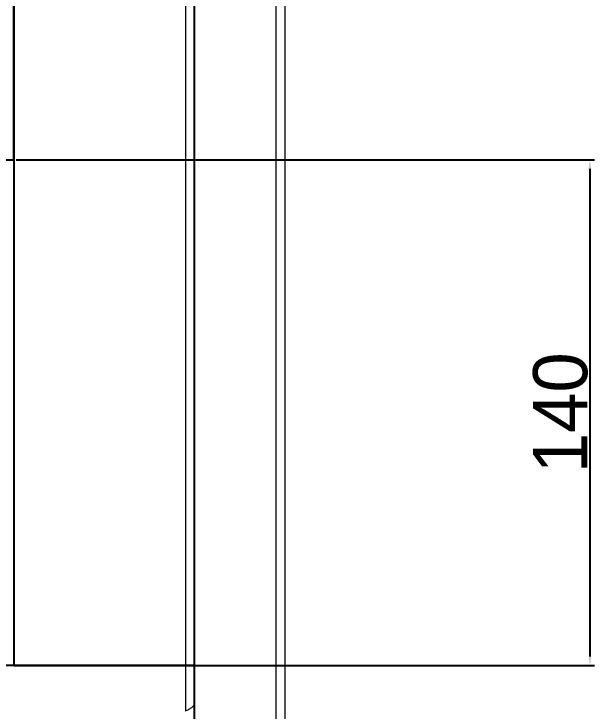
# Model space of a CAD drawing. Header units: inches. Extents: x -3 to 3194, y -983 to 1262.
# Drawn here: x 638.7 to 800, y 446.3 to 639.2 of the extents above; entities that cross this region are included whole.
import ezdxf

# ---------------------------------------------------------------- set-up
doc = ezdxf.new("R2010")
doc.units = ezdxf.units.IN
doc.header["$MEASUREMENT"] = 0
doc.layers.add('AUTOCONNECTING', color=1, linetype='Continuous', lineweight=13)
doc.layers.add('T_Din Rail', color=1, linetype='Continuous', lineweight=0)
doc.dimstyles.new('ISO-25', dxfattribs={"dimtxt": 15, "dimasz": 2.5, "dimexe": 1.25, "dimexo": 0.625, "dimtad": 1, "dimtxsty": 'Standard', "dimcen": 2.5, "dimclrd": 4, "dimclre": 4, "dimclrt": 4, "dimadec": 0, "dimazin": 0, "dimtfac": 1, "dimtmove": 0, "dimatfit": 3, "dimfxl": 1, "dimtfillclr": 4, "dimarcsym": 0})

# ---------------------------------------------------------------- blocks, each defined once
blk = doc.blocks.new('*D166')
at = {"layer": 'AUTOCONNECTING', "color": 4, "lineweight": -2, "transparency": 16777216}
for p, q in [((639.37, 598.84), (799.51, 598.84)), ((798.26, 596.34), (798.26, 461.34)), ((639.37, 458.84), (799.51, 458.84))]:
    blk.add_line(p, q, dxfattribs=at)
at = {"layer": 'AUTOCONNECTING', "color": 4, "lineweight": 13, "transparency": 16777216}
for points in [[(797.85, 596.34), (798.68, 596.34), (798.26, 598.84)], [(797.85, 461.34), (798.68, 461.34), (798.26, 458.84)]]:
    blk.add_solid(points, dxfattribs=at)
at = {"layer": 'Defpoints', "color": 0, "lineweight": 13, "transparency": 16777216}
for p in [(638.74, 598.84), (638.74, 458.84), (798.26, 458.84)]:
    blk.add_point(p, dxfattribs=at)
at = {"layer": 'AUTOCONNECTING', "color": 4, "lineweight": 13, "transparency": 16777216, "insert": (790.14, 528.84), "char_height": 15, "attachment_point": 5, "rotation": 90}
blk.add_mtext('140', dxfattribs=at)

msp = doc.modelspace()

# ---------------------------------------------------------------- linework, layer by layer
at = {"color": 7, "linetype": 'Continuous', "lineweight": 15}
for p, q in [((711.242, 1181.341), (711.242, 386.341)), ((713.742, 1181.841), (713.742, 385.841))]:
    msp.add_line(p, q, dxfattribs=at)
at = {"color": 30, "linetype": 'Continuous', "lineweight": 15, "true_color": 0xf26722}
for p, q in [((686.242, 1121.425), (686.242, 446.257)), ((688.742, 1119.383), (688.742, 448.299))]:
    msp.add_line(p, q, dxfattribs=at)
at = {"color": 114, "true_color": 0x139b48}
msp.add_lwpolyline([(638.742, 958.841), (638.742, 458.841), (688.742, 458.841), (688.742, 958.841)], close=True, dxfattribs=at)
at = {"color": 116, "true_color": 0x136734}
for points in [[(188.742, 598.841), (638.742, 598.841), (638.742, 648.841), (188.742, 648.841)], [(138.742, 408.841), (688.742, 408.841), (688.742, 458.841), (138.742, 458.841)]]:
    msp.add_lwpolyline(points, close=True, dxfattribs=at)
at = {"color": 30, "linetype": 'Continuous', "lineweight": 15, "true_color": 0xf26722}
msp.add_open_spline([(686.242, 446.257), (686.57, 446.427), (687.225, 446.767), (688.051, 447.278), (688.629, 447.788), (688.704, 448.128), (688.742, 448.299)], degree=3, knots=[0, 0, 0, 0, 0.2499976, 0.4999999, 0.7500009, 1, 1, 1, 1], dxfattribs=at)
at = {"layer": 'T_Din Rail', "color": 0, "linetype": 'Continuous', "lineweight": 13}
msp.add_line((638.742, 511.341), (638.742, 546.341), dxfattribs=at)

# ---------------------------------------------------------------- dimensions: what is measured, and where the dimension line sits
at = {"layer": 'AUTOCONNECTING', "lineweight": 13}
dim = msp.add_aligned_dim(p1=(638.742, 598.841), p2=(638.742, 458.841), distance=159.52, dimstyle='ISO-25', dxfattribs=at)
dim.commit()
dim.dimension.update_dxf_attribs({"geometry": '*D166', "text_midpoint": (790.137, 528.841)})

doc.saveas('drawing.dxf')
